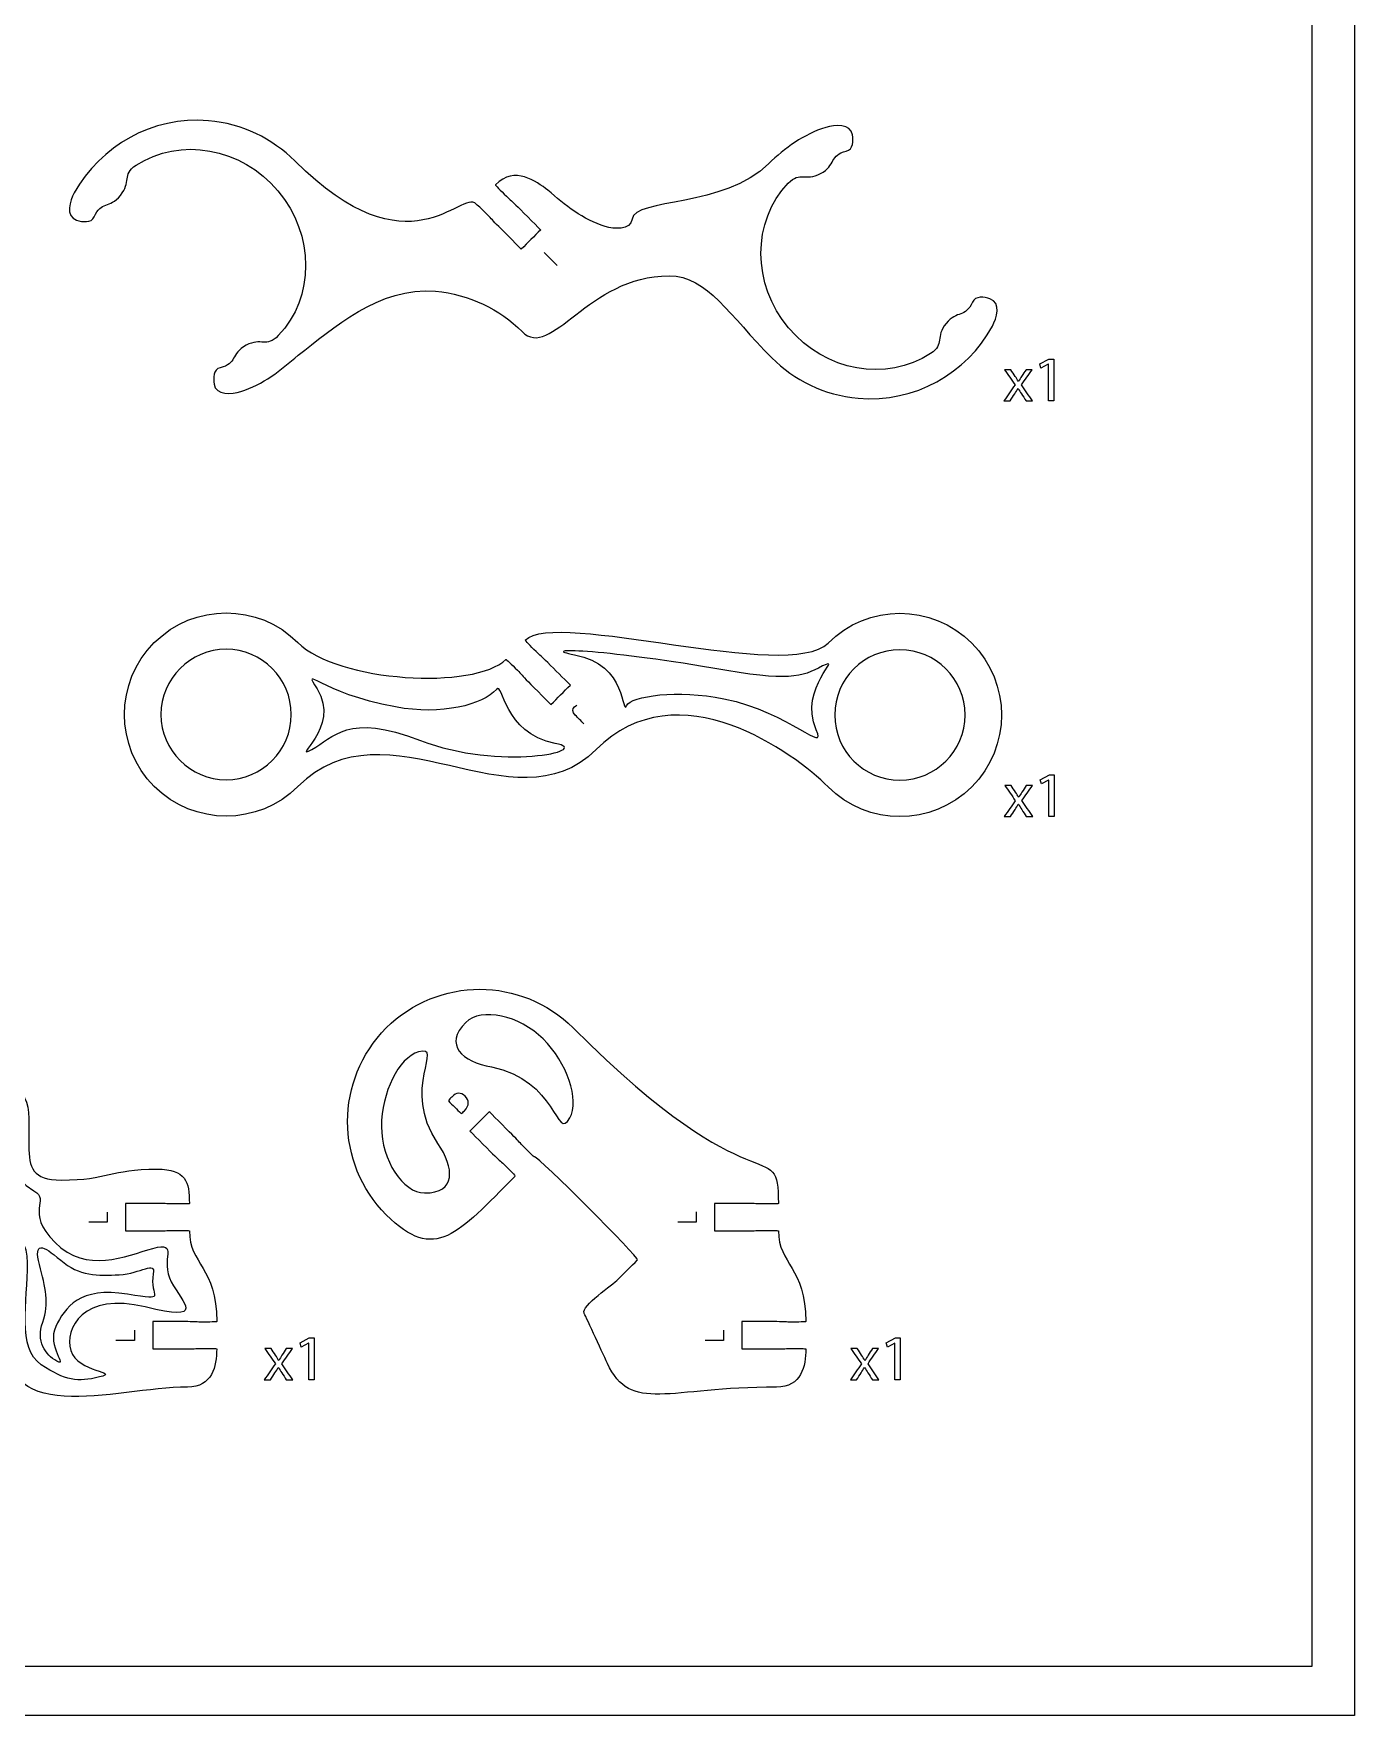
# Model space of a CAD drawing. Extents: x 0 to 620, y 0 to 360.
# Drawn here: x 475 to 620, y 0 to 184.6 of the extents above; entities that cross this region are included whole.
import ezdxf

# ---------------------------------------------------------------- set-up
doc = ezdxf.new("R2010")
doc.units = 0
doc.header["$MEASUREMENT"] = 0
doc.layers.add('DEFAULT', color=7, linetype='CONTINUOUS')

msp = doc.modelspace()

# ---------------------------------------------------------------- linework, layer by layer
at = {"layer": 'DEFAULT', "color": 36}
for points in [[(620, 0), (0, 0), (0, 360), (620, 360)], [(615.33, 5.38), (296.34, 5.38), (296.34, 355), (615.33, 355)], [(586.4, 148.29), (586.39, 148.29), (585.59, 147.86), (585.47, 148.34), (586.47, 148.87), (587, 148.87), (587, 144.29), (586.4, 144.29)], [(586.44, 102.66), (586.42, 102.66), (585.63, 102.23), (585.51, 102.7), (586.51, 103.24), (587.04, 103.24), (587.04, 98.65), (586.44, 98.65)], [(505.19, 40.84), (505.17, 40.84), (504.38, 40.41), (504.26, 40.89), (505.26, 41.42), (505.79, 41.42), (505.79, 36.83), (505.19, 36.83)], [(569.54, 40.84), (569.53, 40.84), (568.73, 40.41), (568.61, 40.89), (569.62, 41.42), (570.14, 41.42), (570.14, 36.83), (569.54, 36.83)]]:
    msp.add_lwpolyline(points, close=True, dxfattribs=at)
at = {"layer": 'DEFAULT', "color": 250}
for points in [[(531.03, 160.55), (532.46, 159.13)], [(483.06, 55.24), (483.06, 54.12), (481.04, 54.12)], [(547.73, 55.25), (547.73, 54.12), (545.71, 54.12)], [(486.06, 42.28), (486.06, 41.16), (484.03, 41.16)], [(550.73, 42.28), (550.73, 41.16), (548.71, 41.16)]]:
    msp.add_lwpolyline(points, dxfattribs=at)
at = {"layer": 'DEFAULT', "color": 1}
for points, knots in [([(580.26, 152.47), (577.44, 147.31), (571.74, 144.03), (565.51, 144.57), (561.79, 144.9), (558.49, 146.55), (556.03, 149), (551.41, 153.61), (549, 158), (544.76, 158), (535.8, 158), (531.82, 148.68), (528.62, 151.88), (526.15, 154.33), (522.86, 155.98), (519.13, 156.31), (512.91, 156.85), (507.78, 152.16), (504.03, 149.29), (502.13, 147.64), (500.16, 146.06), (497.74, 145.31), (496.78, 145.01), (494.98, 144.86), (494.8, 146.12), (494.71, 146.77), (494.7, 147.75), (495.48, 147.92), (497.32, 148.32), (496.61, 149.47), (498.32, 150.38), (500.02, 151.28), (500.52, 150.06), (501.85, 151.44), (505.88, 155.61), (505.84, 162.53), (501.82, 167.32), (497.81, 172.09), (491.07, 173.29), (486.23, 170.14), (484.65, 169.11), (485.77, 168.31), (484.52, 166.83), (483.29, 165.35), (482.41, 166.24), (481.64, 164.49), (481.32, 163.76), (480.33, 163.91), (479.71, 164.11), (478.44, 164.53), (478.97, 166.27), (479.44, 167.12), (479.44, 167.13), (479.44, 167.13), (479.44, 167.13), (482.37, 172.23), (487.97, 175.57), (494.19, 175.03), (497.91, 174.71), (501.21, 173.05), (503.67, 170.61), (516.32, 157.97), (521.9, 167.57), (523.59, 165.88), (523.62, 165.85), (524.17, 165.36), (524.86, 164.68), (525.28, 164.26), (525.37, 164.09), (526.06, 163.41), (526.68, 162.79), (528.53, 160.93), (528.53, 160.93), (529.24, 161.64), (529.95, 162.35), (530.66, 163.05), (530.66, 163.05), (528.8, 164.91), (528.18, 165.53), (527.5, 166.21), (527.32, 166.32), (526.91, 166.73), (526.22, 167.42), (525.66, 167.95), (525.71, 168), (527.83, 170.14), (530.14, 168.36), (531.46, 167.41), (533.32, 165.72), (535.33, 164.18), (537.75, 163.42), (538.7, 163.13), (540.51, 162.98), (540.69, 164.23), (541.03, 166.53), (550.83, 165.47), (555.67, 170.31), (557.49, 172.04), (559.54, 173.54), (561.96, 174.3), (562.92, 174.59), (564.73, 174.74), (564.9, 173.48), (564.99, 172.84), (564.99, 171.85), (564.21, 171.69), (562.38, 171.28), (563.09, 170.14), (561.38, 169.22), (559.69, 168.32), (559.18, 169.54), (557.85, 168.17), (553.82, 164), (553.86, 157.07), (557.88, 152.29), (561.89, 147.51), (568.63, 146.32), (573.47, 149.47), (575.05, 150.49), (573.93, 151.29), (575.18, 152.78), (576.41, 154.25), (577.29, 153.37), (578.06, 155.11), (578.38, 155.84), (579.37, 155.7), (579.99, 155.49), (581.26, 155.08), (580.72, 153.32), (580.26, 152.47)], [1, 1, 1, 1, 2, 2, 2, 3, 3, 3, 4, 4, 4, 5, 5, 5, 6, 6, 6, 7, 7, 7, 8, 8, 8, 9, 9, 9, 10, 10, 10, 11, 11, 11, 12, 12, 12, 13, 13, 13, 14, 14, 14, 15, 15, 15, 16, 16, 16, 17, 17, 17, 18, 18, 18, 19.01, 19.01, 19.01, 20.01, 20.01, 20.01, 21.01, 21.01, 21.01, 22.01, 22.01, 22.01, 23.01, 23.01, 23.01, 24.01, 24.01, 24.01, 25.01, 25.01, 25.01, 33.523566, 33.523566, 33.523566, 34.523566, 34.523566, 34.523566, 35.523566, 35.523566, 35.523566, 36.523566, 36.523566, 36.523566, 37.523566, 37.523566, 37.523566, 38.523566, 38.523566, 38.523566, 39.523566, 39.523566, 39.523566, 40.523566, 40.523566, 40.523566, 41.523566, 41.523566, 41.523566, 42.523566, 42.523566, 42.523566, 43.523566, 43.523566, 43.523566, 44.523566, 44.523566, 44.523566, 45.523566, 45.523566, 45.523566, 46.523566, 46.523566, 46.523566, 47.523566, 47.523566, 47.523566, 48.523566, 48.523566, 48.523566, 49.523566, 49.523566, 49.523566, 50.523566, 50.523566, 50.523566, 51.523566, 51.523566, 51.523566, 51.523566]), ([(530.17, 116.76), (530.58, 116.34), (530.75, 116.24), (531.44, 115.55), (532.26, 114.73), (533.09, 113.9), (533.92, 113.08), (533.21, 112.37), (532.5, 111.66), (531.79, 110.95), (531.79, 110.95), (529.94, 112.81), (529.31, 113.43), (528.63, 114.12), (528.53, 114.29), (528.12, 114.71), (527.43, 115.39), (526.88, 115.94), (526.84, 115.91), (523.46, 112.52), (508.33, 113.42), (504.01, 117.74), (499.66, 122.1), (492.59, 122.1), (488.24, 117.74), (483.88, 113.38), (483.88, 106.32), (488.24, 101.96), (492.59, 97.61), (499.66, 97.61), (504.01, 101.96), (513.71, 111.66), (527.73, 97), (536.74, 106), (545.75, 115.01), (558.54, 105.59), (562.21, 101.92), (566.57, 97.56), (573.63, 97.56), (577.99, 101.92), (582.34, 106.27), (582.34, 113.34), (577.99, 117.69), (573.63, 122.05), (566.57, 122.05), (562.21, 117.69), (557.89, 113.38), (532.35, 121.41), (528.97, 118.03), (528.97, 117.96), (529.5, 117.42), (530.17, 116.76)], [1, 1, 1, 1, 2, 2, 2, 11.927779, 11.927779, 11.927779, 20.441345, 20.441345, 20.441345, 21.441345, 21.441345, 21.441345, 22.441345, 22.441345, 22.441345, 23.441345, 23.441345, 23.441345, 24.441345, 24.441345, 24.441345, 25.441345, 25.441345, 25.441345, 26.441345, 26.441345, 26.441345, 27.441345, 27.441345, 27.441345, 28.441345, 28.441345, 28.441345, 29.441345, 29.441345, 29.441345, 30.441345, 30.441345, 30.441345, 31.441345, 31.441345, 31.441345, 32.441345, 32.441345, 32.441345, 33.441345, 33.441345, 33.441345, 34.441345, 34.441345, 34.441345, 34.441345]), ([(488.97, 109.85), (488.97, 113.8), (492.17, 117.01), (496.13, 117.01), (500.08, 117.01), (503.28, 113.8), (503.28, 109.85), (503.28, 105.9), (500.08, 102.7), (496.13, 102.7), (492.17, 102.7), (488.97, 105.9), (488.97, 109.85)], [1, 1, 1, 1, 2, 2, 2, 3, 3, 3, 4, 4, 4, 5, 5, 5, 5]), ([(562.95, 109.8), (562.95, 113.76), (566.15, 116.96), (570.1, 116.96), (574.05, 116.96), (577.25, 113.76), (577.25, 109.8), (577.25, 105.85), (574.05, 102.65), (570.1, 102.65), (566.15, 102.65), (562.95, 105.85), (562.95, 109.8)], [1, 1, 1, 1, 2, 2, 2, 3, 3, 3, 4, 4, 4, 5, 5, 5, 5]), ([(459.28, 50.7), (470.6, 50.7), (474.06, 53.57), (472.3, 43.13), (470.26, 30.99), (483.93, 36.03), (491.88, 36.03), (494.61, 36.03), (495.09, 38.32), (495.09, 40.22), (495.09, 40.27), (494.31, 40.27), (493.34, 40.27), (492.75, 40.27), (492.56, 40.22), (491.59, 40.22), (490.42, 40.22), (489.25, 40.22), (488.09, 40.22), (488.09, 41.22), (488.09, 42.22), (488.09, 43.22), (489.25, 43.22), (490.42, 43.22), (491.59, 43.22), (492.56, 43.22), (492.75, 43.17), (493.34, 43.17), (494.31, 43.17), (495.09, 43.17), (495.09, 43.22), (495.09, 49.18), (492.09, 49.5), (492.09, 53.18), (492.09, 53.23), (491.31, 53.23), (490.34, 53.23), (489.75, 53.23), (489.56, 53.18), (488.59, 53.18), (487.42, 53.18), (486.26, 53.18), (485.09, 53.18), (485.09, 54.18), (485.09, 55.18), (485.09, 56.18), (486.26, 56.18), (487.42, 56.18), (488.59, 56.18), (489.56, 56.18), (489.75, 56.13), (490.34, 56.13), (491.31, 56.13), (492.09, 56.13), (492.09, 56.18), (492.09, 58.57), (491.7, 59.95), (488.56, 59.95), (483.28, 59.95), (483.28, 58.75), (478.01, 58.75), (474.87, 58.75), (474.47, 60.13), (474.47, 62.51), (474.47, 63.51), (474.47, 64.51), (474.47, 65.51), (474.47, 69.2), (471.47, 69.52), (471.47, 75.48), (471.47, 77.34), (463.28, 79.7), (459.29, 79.7), (457.72, 79.7), (456.21, 79.45), (454.79, 78.99), (448.22, 76.84), (457.57, 73.38), (455.39, 71.21), (455.36, 71.17), (455.91, 70.62), (456.59, 69.93), (457.01, 69.52), (457.19, 69.42), (457.87, 68.73), (458.49, 68.11), (460.34, 66.26), (460.34, 66.26), (459.64, 65.55), (458.93, 64.84), (458.22, 64.13), (458.22, 64.13), (456.36, 65.99), (455.75, 66.61), (455.06, 67.29), (454.96, 67.47), (454.54, 67.88), (453.86, 68.57), (453.31, 69.12), (453.27, 69.09), (451.15, 66.97), (447.8, 75.84), (445.64, 70.11), (445.09, 68.58), (444.78, 66.93), (444.78, 65.2), (444.78, 57.19), (451.27, 50.7), (459.28, 50.7)], [1, 1, 1, 1, 2, 2, 2, 3, 3, 3, 4, 4, 4, 5, 5, 5, 6, 6, 6, 15.93, 15.93, 15.93, 24.44, 24.44, 24.44, 34.37, 34.37, 34.37, 35.37, 35.37, 35.37, 36.37, 36.37, 36.37, 37.37, 37.37, 37.37, 38.37, 38.37, 38.37, 39.37, 39.37, 39.37, 49.3, 49.3, 49.3, 57.81, 57.81, 57.81, 67.74, 67.74, 67.74, 68.74, 68.74, 68.74, 69.74, 69.74, 69.74, 70.74, 70.74, 70.74, 71.74, 71.74, 71.74, 72.74, 72.74, 72.74, 81.25, 81.25, 81.25, 82.25, 82.25, 82.25, 83.25, 83.25, 83.25, 84.25, 84.25, 84.25, 85.25, 85.25, 85.25, 86.25, 86.25, 86.25, 87.25, 87.25, 87.25, 88.25, 88.25, 88.25, 96.756498, 96.756498, 96.756498, 97.756498, 97.756498, 97.756498, 98.756498, 98.756498, 98.756498, 99.756498, 99.756498, 99.756498, 100.756498, 100.756498, 100.756498, 101.756498, 101.756498, 101.756498, 102.756498, 102.756498, 102.756498, 102.756498]), ([(556.27, 40.22), (555.1, 40.22), (553.93, 40.22), (552.76, 40.22), (552.76, 41.22), (552.76, 42.22), (552.76, 43.22), (553.93, 43.22), (555.1, 43.22), (556.27, 43.22), (557.23, 43.22), (557.43, 43.17), (558.02, 43.17), (558.98, 43.17), (559.77, 43.17), (559.77, 43.22), (559.77, 49.18), (556.76, 49.5), (556.76, 53.18), (556.69, 53.23), (555.94, 53.23), (555.02, 53.23), (554.43, 53.23), (554.23, 53.18), (553.27, 53.18), (552.1, 53.18), (550.93, 53.18), (549.76, 53.18), (549.76, 54.18), (549.76, 55.18), (549.76, 56.18), (550.93, 56.18), (552.1, 56.18), (553.27, 56.18), (554.23, 56.18), (554.43, 56.13), (555.02, 56.13), (555.94, 56.13), (556.69, 56.13), (556.76, 56.18), (556.76, 64.02), (554.65, 55.01), (534.22, 75.45), (528.56, 81.11), (519.38, 81.11), (513.71, 75.45), (508.05, 69.78), (508.05, 60.6), (513.71, 54.94), (519.08, 49.58), (521.54, 52.87), (527.85, 59.18), (527.89, 59.22), (527.33, 59.78), (526.65, 60.46), (526.23, 60.87), (526.06, 60.97), (525.38, 61.65), (524.76, 62.27), (522.9, 64.13), (522.9, 64.13), (523.61, 64.84), (524.31, 65.55), (525.02, 66.26), (525.02, 66.26), (526.88, 64.4), (527.5, 63.78), (528.18, 63.09), (528.28, 62.93), (528.7, 62.51), (529.38, 61.82), (529.94, 61.27), (529.97, 61.3), (530.29, 61.45), (541.52, 50.22), (541.29, 49.99), (540.58, 49.28), (539.87, 48.58), (539.17, 47.87), (538.6, 47.3), (535.08, 44.92), (535.43, 44.16), (535.43, 44.16), (537.35, 40.02), (537.99, 38.63), (540.54, 33.11), (544.61, 36.03), (556.55, 36.03), (559.29, 36.03), (559.77, 38.32), (559.77, 40.22), (559.77, 40.26), (558.98, 40.26), (558.02, 40.26), (557.43, 40.26), (557.23, 40.22), (556.27, 40.22)], [1, 1, 1, 1, 10.93, 10.93, 10.93, 19.44, 19.44, 19.44, 29.37, 29.37, 29.37, 30.37, 30.37, 30.37, 31.37, 31.37, 31.37, 32.37, 32.37, 32.37, 33.37, 33.37, 33.37, 34.37, 34.37, 34.37, 44.3, 44.3, 44.3, 52.81, 52.81, 52.81, 62.74, 62.74, 62.74, 63.74, 63.74, 63.74, 64.74, 64.74, 64.74, 65.74, 65.74, 65.74, 66.74, 66.74, 66.74, 67.74, 67.74, 67.74, 68.74, 68.74, 68.74, 69.74, 69.74, 69.74, 70.74, 70.74, 70.74, 71.74, 71.74, 71.74, 80.246498, 80.246498, 80.246498, 81.246498, 81.246498, 81.246498, 82.246498, 82.246498, 82.246498, 83.246498, 83.246498, 83.246498, 84.246498, 84.246498, 84.246498, 92.745921, 92.745921, 92.745921, 93.745921, 93.745921, 93.745921, 94.745921, 94.745921, 94.745921, 95.745921, 95.745921, 95.745921, 96.745921, 96.745921, 96.745921, 97.745921, 97.745921, 97.745921, 98.745921, 98.745921, 98.745921, 98.745921]), ([(533.85, 65.57), (532.37, 62.91), (532.49, 69.78), (525.25, 71.17), (522.06, 71.79), (519.97, 73.58), (522.44, 76.05), (524.13, 77.74), (528.33, 76.84), (530.94, 74.24), (533.55, 71.63), (534.97, 67.56), (533.85, 65.57)], [1, 1, 1, 1, 2, 2, 2, 3, 3, 3, 4, 4, 4, 5, 5, 5, 5]), ([(517.92, 57.34), (515.52, 57.34), (513.19, 60.95), (513.18, 64.63), (513.18, 68.32), (515.05, 72.2), (517.25, 72.82), (520.19, 73.65), (515.24, 68.88), (519.37, 62.78), (521.2, 60.08), (521.4, 57.34), (517.92, 57.34)], [1, 1, 1, 1, 2, 2, 2, 3, 3, 3, 4, 4, 4, 5, 5, 5, 5])]:
    msp.add_open_spline(points, degree=3, knots=knots, dxfattribs=at)
at = {"layer": 'DEFAULT', "color": 36}
for points, knots in [([(582.28, 147.7), (582.44, 147.46), (582.6, 147.21), (582.76, 146.97), (582.89, 146.78), (583, 146.6), (583.11, 146.41), (583.12, 146.41), (583.12, 146.41), (583.13, 146.41), (583.24, 146.61), (583.36, 146.79), (583.47, 146.97), (583.63, 147.22), (583.79, 147.46), (583.95, 147.7), (584.17, 147.7), (584.4, 147.7), (584.62, 147.7), (584.23, 147.15), (583.84, 146.6), (583.45, 146.05), (583.85, 145.46), (584.25, 144.87), (584.65, 144.29), (584.42, 144.29), (584.18, 144.29), (583.95, 144.29), (583.78, 144.54), (583.61, 144.8), (583.45, 145.06), (583.31, 145.25), (583.2, 145.44), (583.08, 145.65), (583.08, 145.65), (583.07, 145.65), (583.07, 145.65), (582.95, 145.44), (582.83, 145.26), (582.71, 145.06), (582.54, 144.8), (582.38, 144.54), (582.21, 144.29), (581.98, 144.29), (581.76, 144.29), (581.53, 144.29), (581.93, 144.87), (582.34, 145.45), (582.74, 146.03), (582.36, 146.59), (581.97, 147.14), (581.58, 147.7), (581.81, 147.7), (582.04, 147.7), (582.28, 147.7)], [0, 0, 0, 0, 2.497543, 2.497543, 2.497543, 3.497543, 3.497543, 3.497543, 3.557543, 3.557543, 3.557543, 4.557543, 4.557543, 4.557543, 7.026819, 7.026819, 7.026819, 8.927819, 8.927819, 8.927819, 14.656494, 14.656494, 14.656494, 20.703808, 20.703808, 20.703808, 22.703808, 22.703808, 22.703808, 25.306883, 25.306883, 25.306883, 26.306883, 26.306883, 26.306883, 26.346883, 26.346883, 26.346883, 27.346883, 27.346883, 27.346883, 29.939095, 29.939095, 29.939095, 31.880095, 31.880095, 31.880095, 37.902042, 37.902042, 37.902042, 43.667633, 43.667633, 43.667633, 45.628633, 45.628633, 45.628633, 45.628633]), ([(582.31, 102.06), (582.47, 101.82), (582.63, 101.58), (582.8, 101.33), (582.92, 101.14), (583.03, 100.96), (583.14, 100.77), (583.15, 100.77), (583.16, 100.77), (583.16, 100.77), (583.28, 100.98), (583.39, 101.15), (583.5, 101.34), (583.66, 101.58), (583.82, 101.82), (583.98, 102.06), (584.21, 102.06), (584.43, 102.06), (584.65, 102.06), (584.26, 101.51), (583.88, 100.96), (583.49, 100.41), (583.89, 99.82), (584.29, 99.24), (584.69, 98.65), (584.45, 98.65), (584.22, 98.65), (583.98, 98.65), (583.81, 98.91), (583.65, 99.16), (583.48, 99.42), (583.35, 99.62), (583.23, 99.81), (583.11, 100.01), (583.11, 100.01), (583.1, 100.01), (583.1, 100.01), (582.99, 99.8), (582.87, 99.62), (582.74, 99.42), (582.58, 99.16), (582.41, 98.91), (582.25, 98.65), (582.02, 98.65), (581.79, 98.65), (581.56, 98.65), (581.97, 99.23), (582.37, 99.81), (582.77, 100.39), (582.39, 100.95), (582, 101.51), (581.62, 102.06), (581.85, 102.06), (582.08, 102.06), (582.31, 102.06)], [0, 0, 0, 0, 2.497543, 2.497543, 2.497543, 3.497543, 3.497543, 3.497543, 3.557543, 3.557543, 3.557543, 4.557543, 4.557543, 4.557543, 7.026819, 7.026819, 7.026819, 8.927819, 8.927819, 8.927819, 14.656494, 14.656494, 14.656494, 20.703808, 20.703808, 20.703808, 22.703808, 22.703808, 22.703808, 25.306883, 25.306883, 25.306883, 26.306883, 26.306883, 26.306883, 26.346883, 26.346883, 26.346883, 27.346883, 27.346883, 27.346883, 29.939095, 29.939095, 29.939095, 31.880095, 31.880095, 31.880095, 37.902042, 37.902042, 37.902042, 43.667633, 43.667633, 43.667633, 45.628633, 45.628633, 45.628633, 45.628633]), ([(501.06, 40.25), (501.22, 40.01), (501.38, 39.76), (501.55, 39.52), (501.67, 39.33), (501.78, 39.15), (501.89, 38.96), (501.9, 38.96), (501.91, 38.96), (501.91, 38.96), (502.03, 39.16), (502.14, 39.34), (502.25, 39.52), (502.41, 39.77), (502.57, 40.01), (502.73, 40.25), (502.96, 40.25), (503.18, 40.25), (503.4, 40.25), (503.01, 39.7), (502.63, 39.15), (502.24, 38.6), (502.64, 38.01), (503.04, 37.42), (503.44, 36.83), (503.2, 36.83), (502.97, 36.83), (502.73, 36.83), (502.56, 37.09), (502.4, 37.35), (502.23, 37.6), (502.1, 37.8), (501.98, 37.99), (501.86, 38.2), (501.86, 38.2), (501.85, 38.2), (501.85, 38.2), (501.74, 37.99), (501.62, 37.81), (501.49, 37.6), (501.33, 37.35), (501.16, 37.09), (501, 36.83), (500.77, 36.83), (500.54, 36.83), (500.31, 36.83), (500.72, 37.42), (501.12, 38), (501.53, 38.58), (501.14, 39.14), (500.75, 39.69), (500.37, 40.25), (500.6, 40.25), (500.83, 40.25), (501.06, 40.25)], [0, 0, 0, 0, 2.49671, 2.49671, 2.49671, 3.49671, 3.49671, 3.49671, 3.55671, 3.55671, 3.55671, 4.55671, 4.55671, 4.55671, 7.025985, 7.025985, 7.025985, 8.926985, 8.926985, 8.926985, 14.654844, 14.654844, 14.654844, 20.702157, 20.702157, 20.702157, 22.702157, 22.702157, 22.702157, 25.304395, 25.304395, 25.304395, 26.304395, 26.304395, 26.304395, 26.344395, 26.344395, 26.344395, 27.344395, 27.344395, 27.344395, 29.935766, 29.935766, 29.935766, 31.876766, 31.876766, 31.876766, 37.898713, 37.898713, 37.898713, 43.663481, 43.663481, 43.663481, 45.624481, 45.624481, 45.624481, 45.624481]), ([(565.42, 40.25), (565.58, 40.01), (565.74, 39.76), (565.9, 39.52), (566.03, 39.33), (566.14, 39.15), (566.25, 38.96), (566.26, 38.96), (566.26, 38.96), (566.27, 38.96), (566.38, 39.16), (566.5, 39.34), (566.61, 39.52), (566.77, 39.77), (566.93, 40.01), (567.09, 40.25), (567.31, 40.25), (567.54, 40.25), (567.76, 40.25), (567.37, 39.7), (566.98, 39.15), (566.6, 38.6), (567, 38.01), (567.4, 37.42), (567.8, 36.83), (567.56, 36.83), (567.32, 36.83), (567.09, 36.83), (566.92, 37.09), (566.76, 37.35), (566.59, 37.6), (566.45, 37.8), (566.34, 37.99), (566.22, 38.2), (566.22, 38.2), (566.21, 38.2), (566.21, 38.2), (566.09, 37.99), (565.97, 37.81), (565.85, 37.6), (565.68, 37.35), (565.52, 37.09), (565.35, 36.83), (565.13, 36.83), (564.9, 36.83), (564.67, 36.83), (565.07, 37.42), (565.48, 38), (565.88, 38.58), (565.5, 39.14), (565.11, 39.69), (564.73, 40.25), (564.96, 40.25), (565.19, 40.25), (565.42, 40.25)], [0, 0, 0, 0, 2.496157, 2.496157, 2.496157, 3.496157, 3.496157, 3.496157, 3.557157, 3.557157, 3.557157, 4.557157, 4.557157, 4.557157, 7.026432, 7.026432, 7.026432, 8.927432, 8.927432, 8.927432, 14.655291, 14.655291, 14.655291, 20.703167, 20.703167, 20.703167, 22.704167, 22.704167, 22.704167, 25.305858, 25.305858, 25.305858, 26.305858, 26.305858, 26.305858, 26.345858, 26.345858, 26.345858, 27.345858, 27.345858, 27.345858, 29.937229, 29.937229, 29.937229, 31.877229, 31.877229, 31.877229, 37.899176, 37.899176, 37.899176, 43.663945, 43.663945, 43.663945, 45.624945, 45.624945, 45.624945, 45.624945])]:
    msp.add_open_spline(points, degree=3, knots=knots, dxfattribs=at)
at = {"layer": 'DEFAULT', "color": 5}
for points, knots in [([(560.91, 108.19), (562.11, 105.38), (558.17, 110.06), (550.76, 111.59), (545.75, 112.62), (540.61, 111.91), (540.08, 110.81), (539.56, 109.7), (540.19, 115.34), (534.39, 116.41), (530.08, 117.21), (537.43, 117.04), (549.57, 114.93), (558.1, 113.44), (559.2, 113.94), (561.62, 115.18), (564.04, 116.43), (558.92, 112.84), (560.91, 108.19)], [0, 0, 0, 0, 1, 1, 1, 2, 2, 2, 3, 3, 3, 4, 4, 4, 5, 5, 5, 6, 6, 6, 6]), ([(506.11, 112.67), (504.39, 115.44), (506.38, 112.22), (514.72, 110.68), (519.75, 109.74), (524.37, 110.93), (525.8, 112.61), (526.59, 113.54), (526.48, 107.77), (532.27, 106.69), (536.59, 105.89), (526.11, 103.64), (517.46, 107.01), (509.39, 110.14), (507.94, 107.27), (505.52, 106.02), (503.1, 104.78), (508.79, 108.38), (506.11, 112.67)], [0, 0, 0, 0, 1, 1, 1, 2, 2, 2, 3, 3, 3, 4, 4, 4, 5, 5, 5, 6, 6, 6, 6]), ([(463.37, 56.73), (464.41, 54.28), (461.11, 52.98), (465.89, 53.32), (470.67, 53.65), (474.33, 53.89), (474.33, 49.67), (474.33, 45.44), (473.16, 40.25), (475.82, 38.49), (478.48, 36.72), (479.8, 36.55), (482.21, 37.14), (484.62, 37.72), (479.8, 37.63), (479.06, 40.04), (478.31, 42.45), (480.49, 46.49), (487.24, 44.83), (494, 43.17), (491.42, 45.19), (490.1, 47.59), (488.77, 50), (491.06, 52.08), (488.09, 51.25), (485.12, 50.42), (480.77, 48.42), (477.34, 51.91), (473.91, 55.4), (476.9, 56.49), (475.03, 57.56), (469.93, 60.48), (473.2, 66.75), (471.13, 62.91), (469.23, 59.39), (465.95, 62.53), (467.65, 60.83), (470.14, 58.34), (470.23, 55.98), (468.3, 55.78), (464.36, 55.38), (462.21, 59.47), (463.37, 56.73)], [1, 1, 1, 1, 2, 2, 2, 3, 3, 3, 4, 4, 4, 5, 5, 5, 6, 6, 6, 7, 7, 7, 8, 8, 8, 9, 9, 9, 10, 10, 10, 11, 11, 11, 12, 12, 12, 13, 13, 13, 14, 14, 14, 15, 15, 15, 15])]:
    msp.add_open_spline(points, degree=3, knots=knots, dxfattribs=at)
at = {"layer": 'DEFAULT', "color": 250}
for points, knots in [([(535.41, 108.82), (535.1, 109.14), (534.78, 109.46), (534.46, 109.78), (534.08, 110.16), (534.15, 110.46), (534.39, 110.71), (534.46, 110.78), (534.56, 110.84), (534.63, 110.87)], [0, 0, 0, 0, 3.832519, 3.832519, 3.832519, 4.832519, 4.832519, 4.832519, 5.832519, 5.832519, 5.832519, 5.832519]), ([(520.53, 67.45), (520.62, 67.58), (520.74, 67.73), (520.89, 67.87), (521.15, 68.14), (521.4, 68.27), (521.64, 68.28), (521.89, 68.29), (522.13, 68.2), (522.36, 67.97), (522.59, 67.73), (522.71, 67.47), (522.71, 67.2), (522.71, 66.94), (522.56, 66.64), (522.28, 66.37), (522.15, 66.23), (522.04, 66.13), (521.93, 66.05), (521.46, 66.52), (520.99, 66.98), (520.53, 67.45)], [0, 0, 0, 0, 1, 1, 1, 2, 2, 2, 3, 3, 3, 4, 4, 4, 5, 5, 5, 6, 6, 6, 11.634936, 11.634936, 11.634936, 11.634936])]:
    msp.add_open_spline(points, degree=3, knots=knots, dxfattribs=at)
at = {"layer": 'DEFAULT', "color": 3}
msp.add_open_spline([(488.13, 48.47), (488.41, 49.92), (486.77, 48.51), (484.4, 48.36), (482.02, 48.22), (479.99, 48.22), (477.96, 49.96), (475.92, 51.7), (474.99, 52.01), (475.63, 49.48), (476.28, 46.95), (476.73, 45.23), (475.99, 43.15), (475.24, 41.08), (476.26, 39.58), (477.54, 38.88), (478.83, 38.17), (476.38, 40.52), (477.42, 42.68), (478.41, 44.75), (480.05, 47.1), (485.3, 46.22), (489.92, 45.46), (487.63, 45.91), (488.13, 48.47)], degree=3, knots=[0, 0, 0, 0, 1, 1, 1, 2, 2, 2, 3, 3, 3, 4, 4, 4, 5, 5, 5, 6, 6, 6, 7, 7, 7, 8, 8, 8, 8], dxfattribs=at)

doc.saveas('drawing.dxf')
